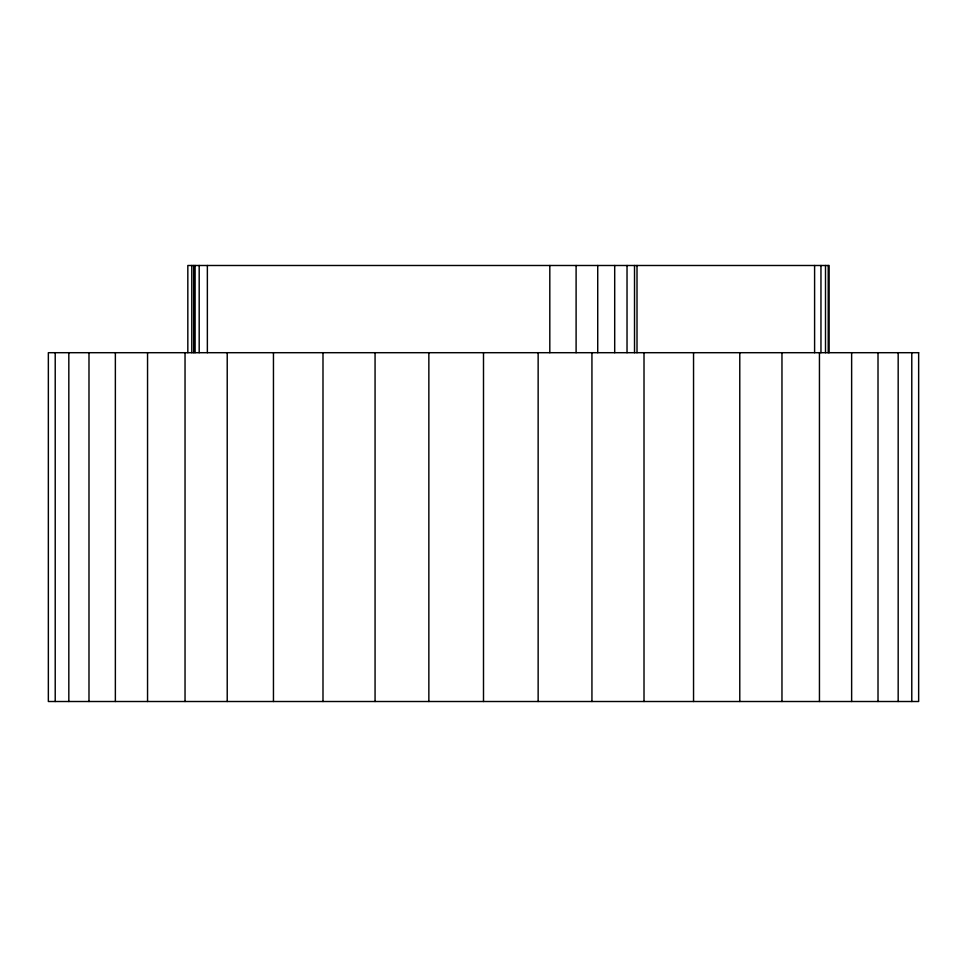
<?xml version="1.0" encoding="UTF-8"?>
<svg xmlns="http://www.w3.org/2000/svg" width="967" height="967" viewBox="0 0 967 967"><rect width="100%" height="100%" fill="white"/><g stroke="black" fill="none" stroke-linecap="round" stroke-linejoin="round"><path stroke-width="1.45" d="M911.784 352.701L911.784 701.51M898.174 352.701L898.174 701.51M878.012 352.701L878.012 701.51M851.637 352.701L851.637 701.51M829.13 352.701L829.13 265.49L187.828 265.49L187.828 352.701M828.223 265.49L828.223 352.701M825.504 265.49L825.504 352.701M820.959 265.49L820.959 352.701M819.448 352.701L819.448 701.51M814.601 265.49L814.601 352.701M781.965 352.701L781.965 701.51M739.779 352.701L739.779 701.51M693.544 352.701L693.544 701.51M644.01 352.701L644.01 701.51M637.011 265.49L637.011 352.701M634.521 265.49L634.521 352.701M627.027 265.49L627.027 352.701M614.698 265.49L614.698 352.701M597.727 265.49L597.727 352.701M591.937 352.701L591.937 701.51M576.102 265.49L576.102 352.701M549.812 265.49L549.812 352.701M538.148 352.701L538.148 701.51M483.5 352.701L483.5 701.51M428.852 352.701L428.852 701.51M375.063 352.701L375.063 701.51M322.99 352.701L322.99 701.51M273.456 352.701L273.456 701.51M227.221 352.701L227.221 701.51M207.361 265.49L207.361 352.701M199.19 265.49L199.19 352.701M195.104 265.49L195.104 352.701M193.738 265.49L193.738 352.701M191.804 265.49L191.804 352.701M185.035 352.701L185.035 701.51M147.552 352.701L147.552 701.51M115.363 352.701L115.363 701.51M88.988 352.701L88.988 701.51M68.826 352.701L68.826 701.51M55.216 352.701L55.216 701.51M918.65 352.701L48.35 352.701L48.35 701.51L918.65 701.51L918.65 352.701"/></g></svg>
